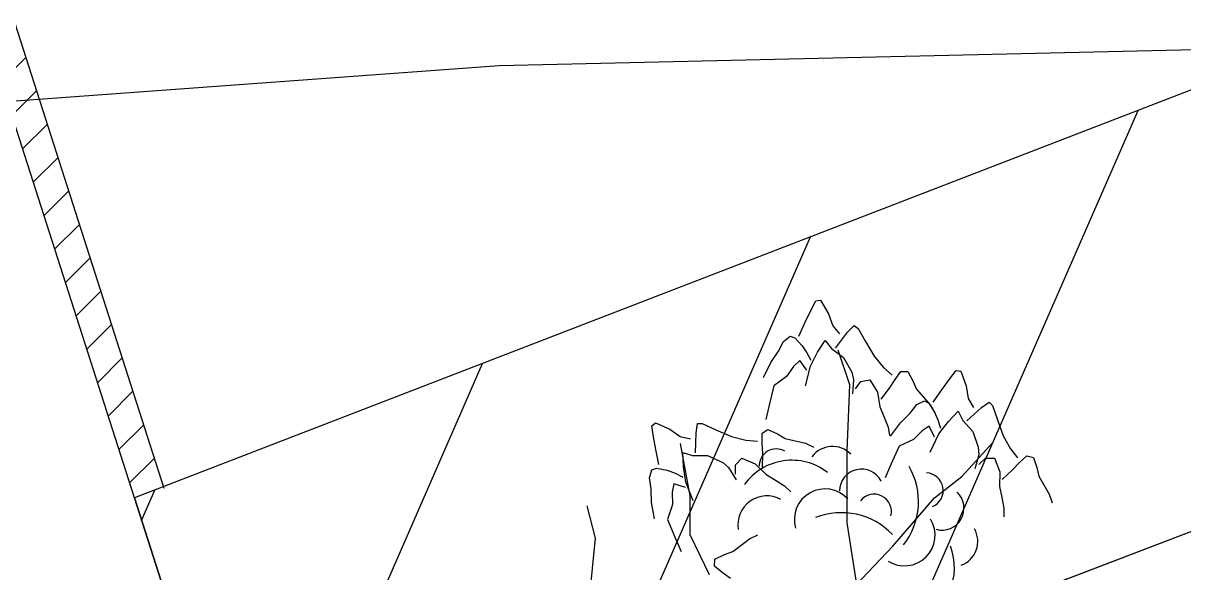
# Model space of a CAD drawing. Header units: millimetres. Extents: x 524954 to 526204, y 9523489 to 9524010.
# Drawn here: x 525683.09 to 525692.4, y 9523624.79 to 9523629.2 of the extents above; entities that cross this region are included whole.
import ezdxf

# ---------------------------------------------------------------- set-up
doc = ezdxf.new("R2010")
doc.units = ezdxf.units.MM
doc.linetypes.add('ACAD_ISO12W100', pattern=[21, 12, -3, 0, -3, 0, -3])
for name, color, linetype in [('Arbre', 34, 'ACAD_ISO12W100'), ('Bati', 6, 'Continuous'), ('Bati_H', 1, 'Continuous'), ('Cloture', 7, 'Continuous'), ('Murs', 1, 'Continuous'), ('PLUME_5', 6, 'Continuous')]:
    doc.layers.add(name, color=color, linetype=linetype)

# ---------------------------------------------------------------- blocks, each defined once
blk = doc.blocks.new('v088')
at = {"color": 3, "linetype": 'Continuous'}
for p, q in [((-0.0239, 12.3184), (0.0161, 12.3965)), ((0.0161, 12.3965), (0.0546, 12.3999)), ((0.0546, 12.3999), (0.1184, 12.2906)), ((-0.0686, 12.2238), (-0.0239, 12.3184)), ((0.1184, 12.2906), (0.1522, 12.1952)), ((-0.1179, 12.1126), (-0.0686, 12.2238)), ((0.1522, 12.1952), (0.2074, 12.1313)), ((0.2717, 12.1435), (0.3242, 12.1966)), ((0.3242, 12.1966), (0.3557, 12.1751)), ((-0.2428, 12.0693), (-0.1881, 12.111)), ((-0.1881, 12.111), (-0.1505, 12.0986)), ((-0.1505, 12.0986), (-0.0915, 12.0354)), ((0.1746, 12.0155), (0.2717, 12.1435)), ((0.3557, 12.1751), (0.415, 12.0689)), ((-0.2828, 11.9912), (-0.2428, 12.0693)), ((-0.0915, 12.0354), (-0.0536, 11.98)), ((0.0317, 11.9844), (0.0922, 12.0781)), ((0.0922, 12.0781), (0.1437, 12.0135)), ((0.1437, 12.0135), (0.2395, 11.9416)), ((0.415, 12.0689), (0.4841, 11.9528)), ((-0.344, 11.9013), (-0.2828, 11.9912)), ((-0.1123, 11.9179), (-0.1618, 11.8694)), ((-0.0542, 11.8389), (-0.1123, 11.9179)), ((-0.0536, 11.98), (-0.0225, 11.9193)), ((-0.0252, 11.8718), (0.0317, 11.9844)), ((0.2395, 11.9416), (0.3048, 11.8248)), ((0.4841, 11.9528), (0.5601, 11.8616)), ((-0.4033, 11.7804), (-0.344, 11.9013)), ((-0.1618, 11.8694), (-0.2169, 11.7884)), ((-0.066, 11.7153), (-0.0252, 11.8718)), ((0.3048, 11.8248), (0.32, 11.7651)), ((0.5601, 11.8616), (0.6304, 11.8005)), ((0.6527, 11.7656), (0.6994, 11.8293)), ((0.6994, 11.8293), (0.7544, 11.828)), ((0.7544, 11.828), (0.796, 11.7537)), ((1.0886, 11.7676), (1.1424, 11.8368)), ((1.1424, 11.8368), (1.1809, 11.833)), ((1.1809, 11.833), (1.2232, 11.7138)), ((-0.2169, 11.7884), (-0.3202, 11.714)), ((0.32, 11.7651), (0.3106, 11.6498)), ((0.3344, 11.6895), (0.378, 11.7487)), ((0.378, 11.7487), (0.4498, 11.7623)), ((0.4498, 11.7623), (0.5114, 11.6644)), ((0.6075, 11.6944), (0.6527, 11.7656)), ((0.796, 11.7537), (0.824, 11.6885)), ((1.027, 11.683), (1.0886, 11.7676)), ((-0.3202, 11.714), (-0.3572, 11.5582)), ((0.5114, 11.6644), (0.5299, 11.5465)), ((0.5418, 11.6075), (0.6075, 11.6944)), ((0.824, 11.6885), (0.9344, 11.5607)), ((0.9578, 11.583), (1.027, 11.683)), ((1.2232, 11.7138), (1.2386, 11.6137)), ((-0.3572, 11.5582), (-0.3824, 11.4437)), ((0.5299, 11.5465), (0.5653, 11.4632)), ((0.7732, 11.4945), (0.827, 11.5637)), ((0.827, 11.5637), (0.8886, 11.5945)), ((0.8886, 11.5945), (0.9232, 11.5753)), ((0.9232, 11.5753), (0.9693, 11.5022)), ((0.9344, 11.5607), (0.97, 11.497)), ((1.2271, 11.433), (1.3463, 11.5407)), ((1.2386, 11.6137), (1.2809, 11.5407)), ((1.3463, 11.5407), (1.4079, 11.583)), ((1.4079, 11.583), (1.4348, 11.556)), ((1.4348, 11.556), (1.4733, 11.4406)), ((0.5653, 11.4632), (0.5962, 11.3829)), ((0.6962, 11.4176), (0.7732, 11.4945)), ((0.9693, 11.5022), (0.9963, 11.4406)), ((1.0809, 11.4291), (1.1578, 11.5099)), ((1.1578, 11.5099), (1.1963, 11.4368)), ((-1.2987, 11.3921), (-1.2695, 11.4174)), ((-1.2853, 11.3054), (-1.2987, 11.3921)), ((-1.2695, 11.4174), (-1.1537, 11.3664)), ((-1.1537, 11.3664), (-1.0704, 11.3089)), ((-0.9434, 11.3371), (-0.9319, 11.4109)), ((-0.9319, 11.4109), (-0.8938, 11.412)), ((-0.8938, 11.412), (-0.7835, 11.3608)), ((-0.7835, 11.3608), (-0.6595, 11.3072)), ((-0.4126, 11.3334), (-0.3673, 11.3647)), ((-0.3673, 11.3647), (-0.2901, 11.3288)), ((0.5962, 11.3829), (0.6091, 11.3149)), ((0.6155, 11.3099), (0.6962, 11.4176)), ((0.8693, 11.3522), (0.8001, 11.2829)), ((0.927, 11.3906), (0.8693, 11.3522)), ((0.9693, 11.3022), (0.927, 11.3906)), ((0.9963, 11.4406), (1.0155, 11.3753)), ((1.004, 11.3291), (1.0809, 11.4291)), ((1.1963, 11.4368), (1.2771, 11.3483)), ((1.4733, 11.4406), (1.5194, 11.3137)), ((-1.266, 11.2026), (-1.2853, 11.3054)), ((-1.0704, 11.3089), (-0.9882, 11.2895)), ((-0.9469, 11.1764), (-0.9434, 11.3371)), ((-0.6595, 11.3072), (-0.5444, 11.2779)), ((-0.5444, 11.2779), (-0.4516, 11.2697)), ((-0.4131, 11.2545), (-0.4126, 11.3334)), ((-0.2901, 11.3288), (-0.2291, 11.2925)), ((-0.2291, 11.2925), (-0.0648, 11.2537)), ((0.8001, 11.2829), (0.6847, 11.2291)), ((0.9347, 11.1829), (1.004, 11.3291)), ((1.2771, 11.3483), (1.3194, 11.2214)), ((1.5194, 11.3137), (1.5771, 11.2099)), ((-1.2408, 11.0836), (-1.266, 11.2026)), ((-1.0503, 11.1789), (-0.9708, 11.1567)), ((-1.0444, 11.0675), (-1.0503, 11.1789)), ((-0.4079, 11.1703), (-0.4131, 11.2545)), ((-0.4102, 11.0614), (-0.4079, 11.1703)), ((-0.0648, 11.2537), (0.0014, 11.223)), ((0.6847, 11.2291), (0.6193, 11.0829)), ((1.3194, 11.2214), (1.3232, 11.1598)), ((1.5771, 11.2099), (1.6348, 11.1368)), ((-0.9708, 11.1567), (-0.851, 11.1547)), ((-0.851, 11.1547), (-0.7296, 11.0984)), ((-0.7296, 11.0984), (-0.6822, 11.0589)), ((-0.6263, 11.0061), (-0.6257, 11.0796)), ((-0.6257, 11.0796), (-0.5755, 11.1328)), ((-0.5755, 11.1328), (-0.4682, 11.0896)), ((-0.4682, 11.0896), (-0.3841, 11.005)), ((0.6193, 11.0829), (0.5731, 10.9752)), ((1.3232, 11.1598), (1.2925, 11.0483)), ((1.3232, 11.0829), (1.3771, 11.1329)), ((1.3771, 11.1329), (1.4502, 11.1329)), ((1.4502, 11.1329), (1.4925, 11.0252)), ((1.5925, 11.0368), (1.6502, 11.0983)), ((1.6502, 11.0983), (1.7079, 11.1522)), ((1.7079, 11.1522), (1.7617, 11.1406)), ((1.7617, 11.1406), (1.7887, 11.0598)), ((-1.3166, 10.9752), (-1.2967, 11.0411)), ((-1.2967, 11.0411), (-1.2589, 11.0531)), ((-1.2589, 11.0531), (-1.1741, 11.0365)), ((-1.1741, 11.0365), (-1.1109, 11.0139)), ((-1.1109, 11.0139), (-1.0501, 10.983)), ((-1.0245, 10.9429), (-1.0444, 11.0675)), ((-0.6822, 11.0589), (-0.6222, 10.96)), ((-0.3841, 11.005), (-0.3065, 10.9583)), ((1.4925, 11.0252), (1.4886, 10.906)), ((1.5117, 10.9637), (1.5925, 11.0368)), ((1.7887, 11.0598), (1.8041, 10.9906)), ((1.8041, 10.9906), (1.8887, 10.8444)), ((-1.3032, 10.8885), (-1.3166, 10.9752)), ((-1.3, 10.7798), (-1.3032, 10.8885)), ((-1.122, 10.9292), (-1.1336, 10.8608)), ((-1.0286, 10.8992), (-1.122, 10.9292)), ((-0.9657, 10.7922), (-1.0245, 10.9429)), ((-0.3065, 10.9583), (-0.2344, 10.9114)), ((-0.2344, 10.9114), (-0.1841, 10.8638)), ((1.4886, 10.906), (1.5079, 10.8175)), ((-1.1336, 10.8608), (-1.1308, 10.7629)), ((1.5079, 10.8175), (1.5233, 10.7329)), ((1.8887, 10.8444), (1.9118, 10.7752)), ((-1.2771, 10.6471), (-1.3, 10.7798)), ((-1.1308, 10.7629), (-1.1708, 10.642)), ((1.5233, 10.7329), (1.5233, 10.6636)), ((-1.1708, 10.642), (-1.1094, 10.4942)), ((-0.514, 10.4875), (-0.4484, 10.5194)), ((-1.1094, 10.4942), (-1.0628, 10.3867)), ((-0.648, 10.3846), (-0.514, 10.4875)), ((-0.7912, 10.3231), (-0.7146, 10.3603)), ((-0.7146, 10.3603), (-0.648, 10.3846)), ((-0.7957, 10.2682), (-0.7912, 10.3231)), ((-0.7348, 10.218), (-0.7957, 10.2682)), ((-0.6662, 10.1688), (-0.7348, 10.218))]:
    blk.add_line(p, q, dxfattribs=at)
at = {"linetype": 'Continuous'}
for p, q in [((0.2897, 11.7219), (0.1969, 11.9998)), ((0.2697, 11.1929), (0.2897, 11.7219)), ((1.1882, 10.9882), (1.4374, 11.2608)), ((-0.9914, 10.8307), (-1.0686, 11.252)), ((0.2693, 10.6145), (0.2697, 11.1929)), ((0.9679, 10.8157), (1.1882, 10.9882)), ((-0.9911, 10.5198), (-0.9914, 10.8307)), ((0.6339, 10.4293), (0.9679, 10.8157)), ((-1.7492, 10.4915), (-1.8168, 10.7513)), ((0.3448, 10.1217), (0.2693, 10.6145)), ((-0.8352, 10.1996), (-0.9911, 10.5198)), ((-1.8059, 9.9306), (-1.7492, 10.4915)), ((0.3358, 10.1122), (0.6339, 10.4293))]:
    blk.add_line(p, q, dxfattribs=at)
at = {"color": 3, "linetype": 'Continuous'}
for centre, major_axis, start_param, end_param in [((-0.3005, 11.0717), (0.0964, 0.0964), 0.254619, 2.377018), ((0.1501, 11.0237), (0.1445, 0.1445), 6.263619, 7.998733), ((-0.1756, 10.6509), (0.3298, 0.3298), 0.12682, 1.733702), ((0.3829, 10.8698), (-0.1246, 0.1246), 4.396235, 7.060094), ((0.2754, 10.7857), (0.3995, 0.3995), 4.836335, 6.022049), ((0.8987, 10.8757), (0.099, 0.099), 4.31771, 7.031286), ((0.0911, 10.6412), (0.1741, 0.1741), 6.236163, 8.918901), ((-0.3757, 10.5998), (0.1641, 0.1641), 0.282297, 2.520721), ((0.4834, 10.7051), (-0.099, 0.099), 3.680741, 6.394318), ((1.0287, 10.7332), (-0.1246, 0.1246), 2.081137, 4.744996), ((0.2226, 10.1318), (-0.3995, 0.3995), 4.689978, 5.875693), ((0.7276, 10.5169), (-0.1741, 0.1741), 1.793126, 4.475865), ((1.1114, 10.4666), (-0.1445, 0.1445), 2.713295, 4.448408), ((0.6623, 10.2582), (-0.3298, 0.3298), 2.69514, 4.302022)]:
    blk.add_ellipse(centre, major_axis=major_axis, ratio=1, start_param=start_param, end_param=end_param, dxfattribs=at)

msp = doc.modelspace()

# ---------------------------------------------------------------- hatches: boundary and pattern name
at = {"layer": 'Bati_H'}
h = msp.add_hatch(dxfattribs=at)
h.set_pattern_fill('_U', color=256, scale=2, angle=66.35606, style=0, pattern_type=0)
h.set_pattern_definition([(66.356060545, (0, 0), (-1.8321108744, 0.80210332498), [])])
h.paths.add_polyline_path([(525698.434, 9523617.5299), (525712.0651, 9523622.8598), (525723.8174, 9523627.9351), (525721.9547, 9523632.56), (525715.0585, 9523629.985), (525712.202, 9523636.2914), (525683.9843, 9523625.3917), (525684.9855, 9523622.2675), (525694.6861, 9523625.975), (525696.7428, 9523621.8801), (525696.7343, 9523621.8768)])
at = {"layer": 'Murs'}
h = msp.add_hatch(dxfattribs=at)
h.set_pattern_fill('_U', color=256, scale=0.25, angle=45, style=0, pattern_type=0)
h.set_pattern_definition([(45, (0, 0), (-0.1767766952966, 0.1767766952966), [])])
h.paths.add_polyline_path([(525683.9843, 9523625.3917), (525681.3642, 9523633.5684), (525681.6022, 9523633.6447), (525684.2224, 9523625.468)])

# ---------------------------------------------------------------- linework, layer by layer
at = {"layer": 'Bati', "flags": 128}
msp.add_lwpolyline([(525698.434, 9523617.5299), (525712.0651, 9523622.8598), (525723.8174, 9523627.9351), (525721.9547, 9523632.56), (525715.0585, 9523629.985), (525712.202, 9523636.2914), (525683.9843, 9523625.3917), (525684.9855, 9523622.2675), (525694.6861, 9523625.975), (525696.7428, 9523621.8801), (525696.7343, 9523621.8768)], close=True, dxfattribs=at)
at = {"layer": 'Cloture'}
for p, q in [((525683.9843, 9523625.3917), (525681.3642, 9523633.5684)), ((525684.2224, 9523625.468), (525681.6022, 9523633.6447)), ((525694.6861, 9523625.975), (525684.9855, 9523622.2675)), ((525684.9855, 9523622.2675), (525683.984, 9523625.3926))]:
    msp.add_line(p, q, dxfattribs=at)
at = {"layer": 'PLUME_5'}
msp.add_lwpolyline([(525716.3304, 9523631.0053), (525706.3569, 9523630.2773), (525696.9185, 9523629.0871), (525696.9185, 9523629.0871), (525686.9087, 9523628.8578), (525676.9352, 9523628.1298), (525667.424, 9523627.9369), (525667.424, 9523627.9369), (525657.3777, 9523628.2062), (525647.3315, 9523628.4756), (525637.7839, 9523628.7813), (525637.7475, 9523629.28), (525628.1999, 9523629.5858), (525627.7012, 9523629.5494), (525618.0808, 9523630.8525), (525607.9982, 9523631.6205), (525597.9155, 9523632.3885), (525587.8328, 9523633.1565), (525578.2488, 9523633.961), (525568.1662, 9523634.729)], dxfattribs=at)

# ---------------------------------------------------------------- block references
at = {"layer": 'Arbre'}
msp.add_blockref('v088', (525689.43, 9523614.577), dxfattribs=at)

doc.saveas('drawing.dxf')
